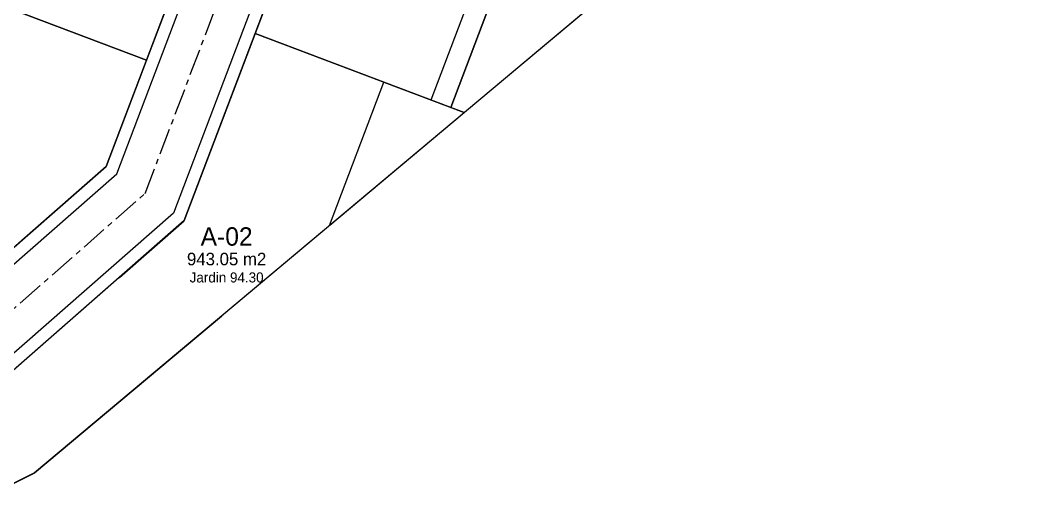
# Model space of a CAD drawing. Header units: metres. Extents: x 357848 to 358234, y 2285108 to 2285465.
# Drawn here: x 357908.8 to 358029.2, y 2285118.6 to 2285176.6 of the extents above; entities that cross this region are included whole.
import ezdxf
from ezdxf.enums import TextEntityAlignment as Align

# ---------------------------------------------------------------- set-up
doc = ezdxf.new("R2010")
doc.units = ezdxf.units.M
doc.linetypes.add('CENTER', pattern=[5.08, 3.175, -0.635, 0.635, -0.635])
for name, color, linetype in [('JARDIN-DONACION-10', 3, 'Continuous'), ('LOTES', 2, 'Continuous'), ('LOTES-GRANDES', 6, 'Continuous'), ('PARQUE-LINEAL', 94, 'Continuous'), ('POLIGONO', 5, 'Continuous'), ('TEXTO', 7, 'Continuous'), ('VIAL-ARROYO', 8, 'Continuous'), ('VIAL-DERECHO-VIA', 9, 'Continuous'), ('VIAL-EJE', 1, 'Continuous')]:
    doc.layers.add(name, color=color, linetype=linetype)

msp = doc.modelspace()

# ---------------------------------------------------------------- linework, layer by layer
at = {"layer": 'JARDIN-DONACION-10'}
msp.add_lwpolyline([(357968.76, 2285188.58), (357960.27, 2285166.15), (357960.27, 2285166.15), (357960.27, 2285166.15), (357960.27, 2285166.15), (357960.26, 2285166.15), (357960.26, 2285166.15), (357960.26, 2285166.15), (357960.26, 2285166.15), (357960.26, 2285166.15), (357960.26, 2285166.15), (357960.26, 2285166.15), (357960.26, 2285166.15), (357960.26, 2285166.15), (357960.26, 2285166.15), (357960.26, 2285166.15), (357960.25, 2285166.15), (357960.25, 2285166.15), (357957.93, 2285167.03), (357957.93, 2285167.03), (357957.93, 2285167.03), (357957.93, 2285167.03), (357957.93, 2285167.03), (357957.93, 2285167.03), (357957.93, 2285167.03), (357957.93, 2285167.03), (357957.93, 2285167.03), (357957.93, 2285167.03), (357957.93, 2285167.03), (357957.93, 2285167.03), (357957.93, 2285167.03), (357957.93, 2285167.03), (357957.93, 2285167.04), (357957.93, 2285167.04), (357957.93, 2285167.04), (357957.93, 2285167.04), (357966.43, 2285189.46)], dxfattribs=at)
msp.add_lwpolyline([(357945.8, 2285152.03), (357945.79, 2285152.03), (357945.79, 2285152.03), (357945.79, 2285152.03), (357945.79, 2285152.03), (357945.79, 2285152.03), (357945.79, 2285152.03), (357945.79, 2285152.03), (357945.79, 2285152.03), (357945.79, 2285152.03), (357945.79, 2285152.03), (357945.79, 2285152.03), (357945.78, 2285152.03), (357945.78, 2285152.03), (357945.78, 2285152.03), (357945.78, 2285152.03), (357945.78, 2285152.03), (357945.78, 2285152.03), (357945.78, 2285152.03), (357945.78, 2285152.04), (357945.78, 2285152.04), (357945.78, 2285152.04), (357945.78, 2285152.04), (357945.78, 2285152.04), (357945.78, 2285152.04), (357945.78, 2285152.04), (357945.78, 2285152.04), (357945.78, 2285152.04), (357952.27, 2285169.16), (357952.27, 2285169.16), (357952.27, 2285169.16), (357952.27, 2285169.16), (357952.27, 2285169.16), (357952.27, 2285169.16), (357952.27, 2285169.17), (357952.27, 2285169.17), (357952.27, 2285169.17), (357952.28, 2285169.17), (357952.28, 2285169.17), (357952.28, 2285169.17), (357952.28, 2285169.17), (357952.28, 2285169.17), (357952.28, 2285169.17), (357952.28, 2285169.17), (357952.28, 2285169.17), (357961.85, 2285165.54), (357961.85, 2285165.54), (357961.85, 2285165.54), (357961.85, 2285165.54), (357961.85, 2285165.54), (357961.85, 2285165.54), (357961.85, 2285165.54), (357961.86, 2285165.54), (357961.86, 2285165.54), (357961.86, 2285165.54), (357961.86, 2285165.54), (357961.86, 2285165.54), (357961.86, 2285165.53), (357961.86, 2285165.53), (357961.86, 2285165.53), (357961.86, 2285165.53), (357961.86, 2285165.53), (357961.86, 2285165.53), (357961.86, 2285165.53), (357961.86, 2285165.53), (357961.86, 2285165.53), (357961.86, 2285165.53), (357961.86, 2285165.53), (357961.86, 2285165.52), (357961.86, 2285165.52), (357961.86, 2285165.52), (357961.86, 2285165.52), (357961.86, 2285165.52), (357961.86, 2285165.52), (357961.86, 2285165.52), (357961.86, 2285165.52), (357961.86, 2285165.52), (357961.86, 2285165.52), (357961.86, 2285165.51), (357961.86, 2285165.51), (357961.86, 2285165.51), (357961.86, 2285165.51), (357961.86, 2285165.51), (357961.86, 2285165.51), (357961.86, 2285165.51), (357961.86, 2285165.51), (357961.86, 2285165.51), (357961.86, 2285165.51), (357961.86, 2285165.51), (357945.8, 2285152.03)], close=True, dxfattribs=at)
at = {"layer": 'LOTES'}
for points in [[(357923.92, 2285171.82), (357900.54, 2285180.67), (357909.04, 2285203.12), (357932.42, 2285194.26), (357923.92, 2285171.82)], [(357936.89, 2285175), (357945.39, 2285197.44), (357968.77, 2285188.59), (357960.26, 2285166.14), (357936.89, 2285175)]]:
    msp.add_lwpolyline(points, close=True, dxfattribs=at)
at = {"layer": 'LOTES-GRANDES'}
for points in [[(357900.56, 2285180.67), (357923.9, 2285171.82), (357923.9, 2285171.82), (357923.9, 2285171.82), (357923.9, 2285171.82), (357923.9, 2285171.82), (357923.9, 2285171.82), (357923.91, 2285171.82), (357923.91, 2285171.81), (357923.91, 2285171.81), (357923.91, 2285171.81), (357923.91, 2285171.81), (357923.91, 2285171.81), (357923.91, 2285171.8), (357923.91, 2285171.8), (357923.91, 2285171.8), (357923.91, 2285171.8), (357923.91, 2285171.8), (357919.09, 2285159.08), (357919.09, 2285159.07), (357919.09, 2285159.07), (357919.08, 2285159.07), (357919.08, 2285159.07), (357919.08, 2285159.07), (357909, 2285150.23), (357908.99, 2285150.23), (357908.99, 2285150.23), (357908.99, 2285150.23), (357908.99, 2285150.23), (357908.99, 2285150.22), (357908.99, 2285150.22), (357908.99, 2285150.22), (357908.99, 2285150.22), (357908.99, 2285150.22), (357908.99, 2285150.21), (357908.99, 2285150.21), (357908.99, 2285150.21), (357908.99, 2285150.21), (357908.99, 2285150.21), (357908.99, 2285150.2), (357908.99, 2285150.2), (357908.99, 2285150.2), (357908.99, 2285150.2), (357908.99, 2285150.2), (357908.99, 2285150.19), (357908.99, 2285150.19), (357908.99, 2285150.19), (357908.99, 2285150.19), (357908.99, 2285150.19), (357908.98, 2285150.19), (357908.98, 2285150.18), (357908.98, 2285150.18), (357908.98, 2285150.18), (357908.98, 2285150.18), (357908.98, 2285150.18), (357908.98, 2285150.18), (357908.98, 2285150.18), (357908.98, 2285150.18), (357908.98, 2285150.18), (357908.98, 2285150.18), (357908.98, 2285150.18), (357908.98, 2285150.18), (357908.98, 2285150.18), (357908.98, 2285150.18), (357908.98, 2285150.18), (357892.89, 2285136.08)], [(357902.42, 2285129.88), (357920.6, 2285145.81), (357920.6, 2285145.81), (357920.6, 2285145.81), (357920.6, 2285145.81), (357920.6, 2285145.81), (357920.6, 2285145.81), (357920.6, 2285145.81), (357920.6, 2285145.81), (357920.6, 2285145.81), (357920.6, 2285145.81), (357920.6, 2285145.81), (357920.6, 2285145.81), (357920.6, 2285145.82), (357920.61, 2285145.82), (357920.61, 2285145.82), (357920.61, 2285145.82), (357920.61, 2285145.82), (357920.61, 2285145.82), (357920.61, 2285145.82), (357920.62, 2285145.82), (357920.62, 2285145.82), (357920.62, 2285145.82), (357920.62, 2285145.82), (357920.62, 2285145.82), (357920.63, 2285145.82), (357920.63, 2285145.82), (357920.63, 2285145.82), (357920.63, 2285145.82), (357920.63, 2285145.82), (357920.63, 2285145.82), (357920.63, 2285145.82), (357920.64, 2285145.82), (357920.64, 2285145.82), (357920.64, 2285145.82), (357920.64, 2285145.82), (357920.64, 2285145.82), (357920.64, 2285145.82), (357920.65, 2285145.82), (357920.65, 2285145.82), (357920.65, 2285145.82), (357920.65, 2285145.82), (357920.65, 2285145.82), (357920.66, 2285145.82), (357920.66, 2285145.82), (357928.4, 2285152.6), (357928.4, 2285152.6), (357928.4, 2285152.61), (357928.4, 2285152.61), (357928.4, 2285152.61), (357928.4, 2285152.61), (357936.88, 2285174.98), (357936.88, 2285174.98), (357936.88, 2285174.99), (357936.88, 2285174.99), (357936.88, 2285174.99), (357936.88, 2285174.99), (357936.89, 2285174.99), (357936.89, 2285174.99), (357936.89, 2285174.99), (357936.89, 2285174.99), (357936.89, 2285174.99), (357936.89, 2285175), (357936.9, 2285175), (357936.9, 2285175), (357936.9, 2285175), (357936.9, 2285174.99), (357936.9, 2285174.99), (357961.85, 2285165.54), (357961.85, 2285165.54), (357961.85, 2285165.54), (357961.86, 2285165.54), (357961.86, 2285165.54), (357961.86, 2285165.54), (357961.86, 2285165.53), (357961.86, 2285165.53), (357961.86, 2285165.53), (357961.86, 2285165.53), (357961.86, 2285165.53), (357961.86, 2285165.52), (357961.86, 2285165.52), (357961.86, 2285165.52), (357961.86, 2285165.52), (357961.86, 2285165.52), (357961.86, 2285165.52), (357961.86, 2285165.51), (357961.86, 2285165.51), (357961.86, 2285165.51), (357961.86, 2285165.51), (357961.86, 2285165.51), (357932.87, 2285141.19), (357932.87, 2285141.18), (357932.87, 2285141.18), (357932.86, 2285141.18), (357932.86, 2285141.18), (357932.86, 2285141.18), (357932.86, 2285141.18), (357932.86, 2285141.17), (357932.86, 2285141.17), (357932.86, 2285141.17), (357932.86, 2285141.17), (357932.86, 2285141.17), (357932.86, 2285141.17), (357932.86, 2285141.16), (357932.86, 2285141.16), (357932.86, 2285141.16), (357932.86, 2285141.16), (357932.86, 2285141.16), (357932.86, 2285141.15), (357932.86, 2285141.15), (357932.86, 2285141.15), (357932.86, 2285141.15), (357932.86, 2285141.15), (357932.86, 2285141.14), (357932.86, 2285141.14), (357932.86, 2285141.14), (357932.86, 2285141.14), (357932.85, 2285141.14), (357932.85, 2285141.14), (357932.85, 2285141.13), (357932.85, 2285141.13), (357932.85, 2285141.13), (357932.85, 2285141.13), (357932.85, 2285141.13), (357932.85, 2285141.13), (357932.85, 2285141.13), (357932.85, 2285141.13), (357932.85, 2285141.13), (357932.85, 2285141.13), (357932.85, 2285141.13), (357932.85, 2285141.13), (357932.85, 2285141.13), (357910.53, 2285122.4), (357910.53, 2285122.4), (357910.53, 2285122.4), (357910.53, 2285122.4), (357910.53, 2285122.4), (357910.53, 2285122.4), (357910.53, 2285122.4), (357910.53, 2285122.4), (357910.53, 2285122.4), (357910.53, 2285122.4), (357910.53, 2285122.4), (357910.52, 2285122.4), (357910.52, 2285122.4), (357910.52, 2285122.4), (357910.52, 2285122.4), (357910.52, 2285122.4), (357910.52, 2285122.4), (357910.52, 2285122.4), (357910.52, 2285122.4), (357910.52, 2285122.4), (357910.52, 2285122.4), (357910.52, 2285122.4), (357910.52, 2285122.4), (357910.52, 2285122.4), (357910.52, 2285122.4), (357910.52, 2285122.4), (357910.52, 2285122.4), (357910.52, 2285122.4), (357910.52, 2285122.4), (357910.52, 2285122.4), (357910.52, 2285122.4), (357910.52, 2285122.4), (357905.48, 2285119.89)]]:
    msp.add_lwpolyline(points, dxfattribs=at)
at = {"layer": 'PARQUE-LINEAL'}
msp.add_lwpolyline([(357982.94, 2285183.2), (357961.89, 2285165.53), (357961.89, 2285165.53), (357961.88, 2285165.53), (357961.88, 2285165.53), (357961.88, 2285165.53), (357961.88, 2285165.53), (357961.88, 2285165.53), (357961.88, 2285165.53), (357961.88, 2285165.53), (357961.88, 2285165.53), (357961.88, 2285165.53), (357961.88, 2285165.53), (357960.27, 2285166.14), (357960.27, 2285166.14), (357960.27, 2285166.14), (357960.27, 2285166.14), (357960.27, 2285166.14), (357960.27, 2285166.14), (357960.27, 2285166.14), (357960.27, 2285166.14), (357960.27, 2285166.14), (357960.27, 2285166.14), (357960.27, 2285166.15), (357960.27, 2285166.15), (357960.27, 2285166.15), (357960.27, 2285166.15), (357960.27, 2285166.15), (357960.27, 2285166.15), (357960.27, 2285166.15), (357960.27, 2285166.15), (357968.76, 2285188.58)], dxfattribs=at)
at = {"layer": 'POLIGONO'}
msp.add_lwpolyline([(357879.27, 2285124.57), (357941.62, 2285289.07), (358060.31, 2285262.57), (358062.26, 2285261.77), (358063.93, 2285260.34), (358065.12, 2285258.56), (358065.64, 2285256.29), (358065.51, 2285254.15), (358063.95, 2285251.17), (357910.51, 2285122.42), (357905.46, 2285119.92), (357901.33, 2285119.68), (357879.27, 2285124.57)], close=True, dxfattribs=at)
at = {"layer": 'VIAL-ARROYO'}
for points in [[(357894.11, 2285135.2), (357920.35, 2285158.19), (357920.35, 2285158.19), (357920.36, 2285158.19), (357920.36, 2285158.19), (357920.36, 2285158.19), (357920.36, 2285158.19), (357953.67, 2285246.09)], [(357956.44, 2285230.84), (357927.13, 2285153.49), (357927.13, 2285153.49), (357927.13, 2285153.49), (357927.13, 2285153.49), (357927.13, 2285153.49), (357927.13, 2285153.49), (357901.52, 2285131.05)]]:
    msp.add_lwpolyline(points, dxfattribs=at)
at = {"layer": 'VIAL-DERECHO-VIA'}
for points in [[(357892.86, 2285136.1), (357919.08, 2285159.07), (357919.08, 2285159.07), (357919.09, 2285159.07), (357919.09, 2285159.07), (357919.09, 2285159.07), (357919.09, 2285159.07), (357952.26, 2285246.62)], [(357957.03, 2285228.17), (357928.4, 2285152.61), (357928.4, 2285152.61), (357928.4, 2285152.61), (357928.4, 2285152.61), (357928.4, 2285152.61), (357928.4, 2285152.61), (357902.44, 2285129.86)]]:
    msp.add_lwpolyline(points, dxfattribs=at)
at = {"layer": 'VIAL-EJE', "linetype": 'CENTER'}
msp.add_lwpolyline([(357890.55, 2285118.6), (357897.33, 2285132.7), (357923.74, 2285155.84), (357957.41, 2285244.67)], dxfattribs=at)

# ---------------------------------------------------------------- texts
at = {"layer": 'TEXTO'}
for s, height, p in [('A-02', 2.2, (357933.48, 2285150.71)), ('943.05 m2', 1.5, (357933.48, 2285148.01)), ('Jardin 94.30', 1.2, (357933.48, 2285145.81))]:
    msp.add_text(s, height=height, dxfattribs=at).set_placement(p, align=Align.MIDDLE_CENTER)

doc.saveas('drawing.dxf')
